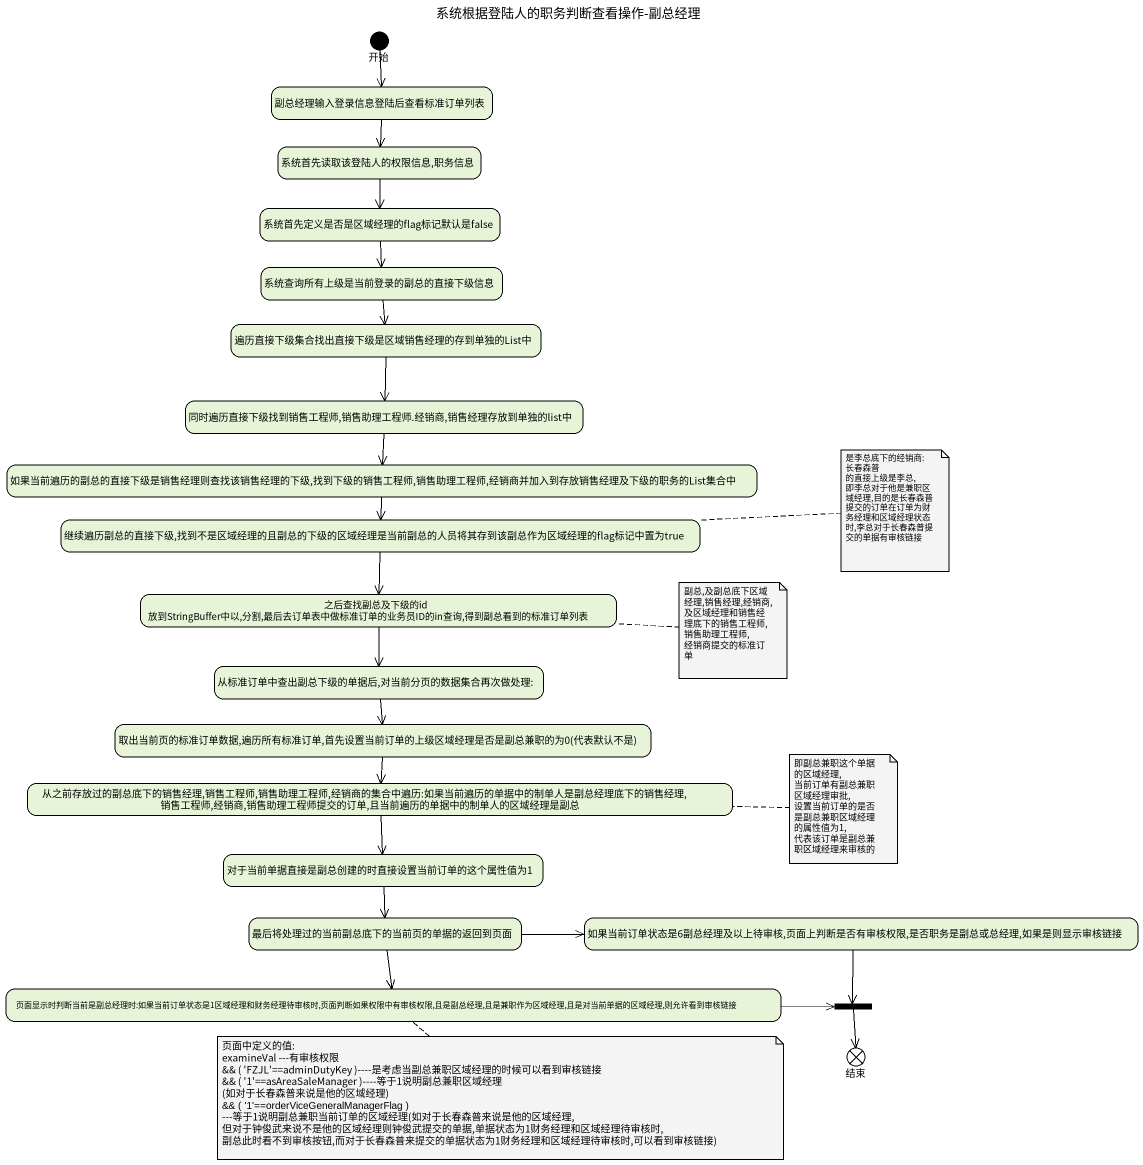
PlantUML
@startuml
title 系统根据登陆人的职务判断查看操作-副总经理
hide empty description
state 开始 <<start>>
state 副总经理输入登录信息登陆后查看标准订单列表
state "系统首先读取该登陆人的权限信息,职务信息" as 系统首先读取该登陆人的权限信息_职务信息
state 系统首先定义是否是区域经理的flag标记默认是false
state 系统查询所有上级是当前登录的副总的直接下级信息
state "遍历直接下级集合找出直接下级是区域销售经理的存到单独的List中" as 遍历直接下级集合找出直接下级是区域销售经理的存到单独的L
state "同时遍历直接下级找到销售工程师,销售助理工程师.经销商,销售经理存放到单独的list中" as 同时遍历直接下级找到销售工程师_销售助理工程师_经销商
state "如果当前遍历的副总的直接下级是销售经理则查找该销售经理的下级,找到下级的销售工程师,销售助理工程师,经销商并加入到存放销售经理及下级的职务的List集合中" as 如果当前遍历的副总的直接下级是销售经理则查找该销售经理的
state "继续遍历副总的直接下级,找到不是区域经理的且副总的下级的区域经理是当前副总的人员将其存到该副总作为区域经理的flag标记中置为true" as 继续遍历副总的直接下级
state "之后查找副总及下级的id 放到StringBuffer中以,分割,最后去订单表中做标准订单的业务员ID的in查询,得到副总看到的标准订单列表" as 之后查找副总及下级的id
state "从标准订单中查出副总下级的单据后,对当前分页的数据集合再次做处理:" as 从标准订单中查出副总下级的单据后
state "取出当前页的标准订单数据,遍历所有标准订单,首先设置当前订单的上级区域经理是否是副总兼职的为0(代表默认不是)" as 取出当前页的标准订单数据_遍历所有标准订单
state "从之前存放过的副总底下的销售经理,销售工程师,销售助理工程师,经销商的集合中遍历:如果当前遍历的单据中的制单人是副总经理底下的销售经理,销售工程师,经销商,销售助理工程师提交的订单,且当前遍历的单据中的制单人的区域经理是副总" as 从之前存放过的副总底下的销售经理_销售工程师
state "对于当前单据直接是副总创建的时直接设置当前订单的这个属性值为1" as 对于当前单据直接是副总创建的时直接设置当前订单的这个属性
state 最后将处理过的当前副总底下的当前页的单据的返回到页面
state "如果当前订单状态是6副总经理及以上待审核,页面上判断是否有审核权限,是否职务是副总或总经理,如果是则显示审核链接" as 如果当前订单状态是6副总经理及以上待审核
state "页面显示时判断当前是副总经理时:如果当前订单状态是1区域经理和财务经理待审核时,页面判断如果权限中有审核权限,且是副总经理,且是兼职作为区域经理,且是对当前单据的区域经理,则允许看到审核链接" as 页面显示时判断当前是副总经理时
state fork1 <<join>>
state 结束 <<end>>
开始 --> 副总经理输入登录信息登陆后查看标准订单列表
副总经理输入登录信息登陆后查看标准订单列表 --> 系统首先读取该登陆人的权限信息_职务信息
系统首先读取该登陆人的权限信息_职务信息 --> 系统首先定义是否是区域经理的flag标记默认是false
系统首先定义是否是区域经理的flag标记默认是false --> 系统查询所有上级是当前登录的副总的直接下级信息
系统查询所有上级是当前登录的副总的直接下级信息 --> 遍历直接下级集合找出直接下级是区域销售经理的存到单独的L
遍历直接下级集合找出直接下级是区域销售经理的存到单独的L --> 同时遍历直接下级找到销售工程师_销售助理工程师_经销商
同时遍历直接下级找到销售工程师_销售助理工程师_经销商 --> 如果当前遍历的副总的直接下级是销售经理则查找该销售经理的
如果当前遍历的副总的直接下级是销售经理则查找该销售经理的 --> 继续遍历副总的直接下级
继续遍历副总的直接下级 --> 之后查找副总及下级的id
之后查找副总及下级的id --> 从标准订单中查出副总下级的单据后
从标准订单中查出副总下级的单据后 --> 取出当前页的标准订单数据_遍历所有标准订单
取出当前页的标准订单数据_遍历所有标准订单 --> 从之前存放过的副总底下的销售经理_销售工程师
从之前存放过的副总底下的销售经理_销售工程师 --> 对于当前单据直接是副总创建的时直接设置当前订单的这个属性
对于当前单据直接是副总创建的时直接设置当前订单的这个属性 --> 最后将处理过的当前副总底下的当前页的单据的返回到页面
最后将处理过的当前副总底下的当前页的单据的返回到页面 -right-> 如果当前订单状态是6副总经理及以上待审核
最后将处理过的当前副总底下的当前页的单据的返回到页面 --> 页面显示时判断当前是副总经理时
如果当前订单状态是6副总经理及以上待审核 --> fork1
页面显示时判断当前是副总经理时 -right-> fork1
fork1 --> 结束
note right of 继续遍历副总的直接下级 : 是李总底下的经销商:长春森普 的直接上级是李总,即李总对于他是兼职区域经理,目的是长春森普提交的订单在订单为财务经理和区域经理状态时,李总对于长春森普提交的单据有审核链接
note right of 之后查找副总及下级的id : 副总,及副总底下区域经理,销售经理,经销商,及区域经理和销售经理底下的销售工程师,销售助理工程师,经销商提交的标准订单
note right of 从之前存放过的副总底下的销售经理_销售工程师 : 即副总兼职这个单据的区域经理,当前订单有副总兼职区域经理审批,设置当前订单的是否是副总兼职区域经理的属性值为1,代表该订单是副总兼职区域经理来审核的
note bottom of 页面显示时判断当前是副总经理时
  页面中定义的值:
  examineVal ---有审核权限
  && ( 'FZJL'==adminDutyKey )~--~--是考虑当副总兼职区域经理的时候可以看到审核链接
  && ( '1'==asAreaSaleManager )~--~--等于1说明副总兼职区域经理
  (如对于长春森普来说是他的区域经理)
  && ( '1'==orderViceGeneralManagerFlag ) ---等于1说明副总兼职当前订单的区域经理(如对于长春森普来说是他的区域经理,但对于钟俊武来说不是他的区域经理则钟俊武提交的单据,单据状态为1财务经理和区域经理待审核时,副总此时看不到审核按钮,而对于长春森普来提交的单据状态为1财务经理和区域经理待审核时,可以看到审核链接)
end note
@enduml
